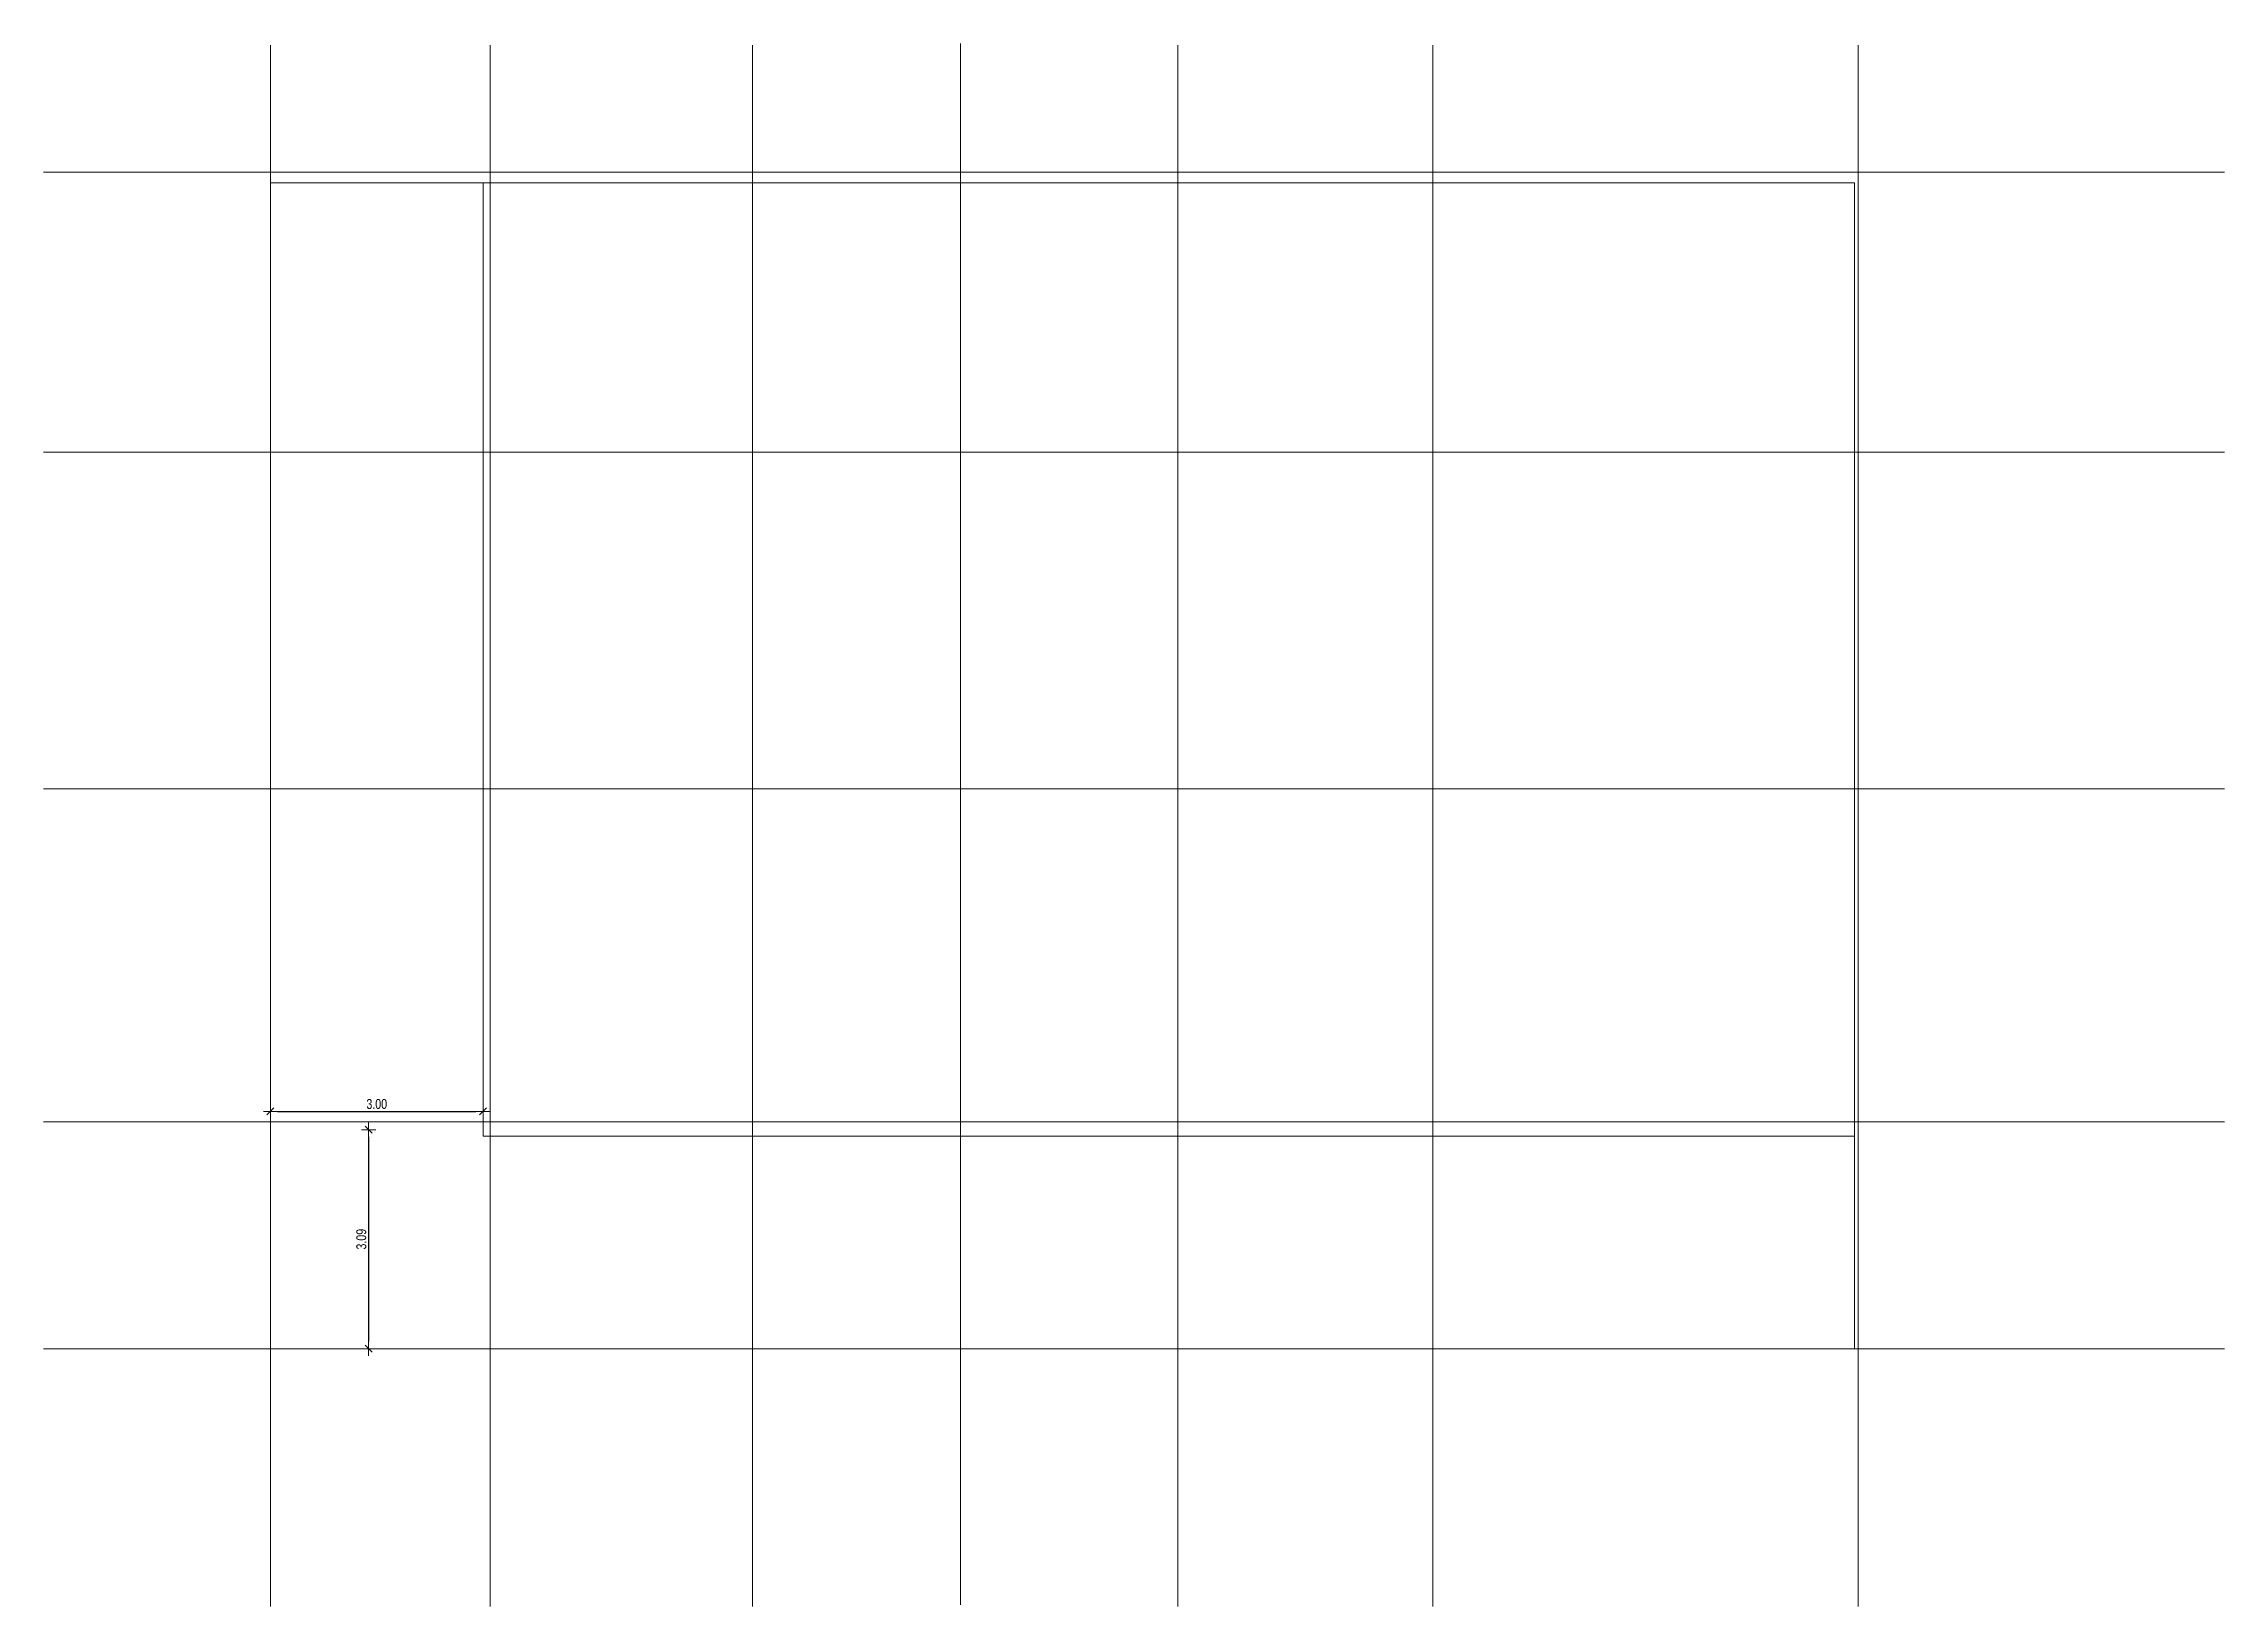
# Model space of a CAD drawing. Header units: metres. Extents: x 20 to 4091, y 56 to 749.
# Drawn here: x 3916.52 to 3947.29, y 727.26 to 749.31 of the extents above; entities that cross this region are included whole.
import ezdxf

# ---------------------------------------------------------------- set-up
doc = ezdxf.new("R2010")
doc.units = ezdxf.units.M
doc.linetypes.add('CENTER', pattern=[50.8, 31.75, -6.35, 6.35, -6.35])
doc.layers.add('A-EJE', color=8, linetype='CENTER', lineweight=9)
doc.layers.add('A-EQUIP', color=8, linetype='Continuous', lineweight=13)
doc.styles.add('VA-01-12', font='stylu.ttf', dxfattribs={"width": 0.8, "height": 0.14})
doc.dimstyles.new('co-50-negro', dxfattribs={"dimtxt": 0.1, "dimasz": 0.1, "dimexe": 0.15, "dimexo": 0.001, "dimgap": 0.03, "dimtad": 1, "dimzin": 0, "dimdsep": 46, "dimtxsty": 'VA-01-12', "dimblk": 'cota1', "dimcen": 0.01, "dimse1": 1, "dimse2": 1, "dimclrd": 1, "dimclre": 2, "dimclrt": 2, "dimadec": 0, "dimazin": 0, "dimtfac": 1, "dimtix": 1, "dimtmove": 2, "dimatfit": 3, "dimldrblk": 'cc', "dimfxl": 1, "dimtolj": 1, "dimtzin": 0, "dimarcsym": 0})

# ---------------------------------------------------------------- blocks, each defined once
blk = doc.blocks.new('cota1')
for p, q in [((1, 0), (-1, 0)), ((-0.5, -0.5), (0.5, 0.5)), ((0, -1), (0, 1))]:
    blk.add_line(p, q)
blk = doc.blocks.new('*D16')
at = {"layer": 'A-EJE', "color": 1, "lineweight": -2, "transparency": 16777216}
blk.add_line((3921.109, 733.882), (3921.109, 730.992), dxfattribs=at)
at = {"layer": 'Defpoints', "color": 0, "transparency": 16777216}
for p in [(3922.724, 733.982), (3921.109, 730.892), (3922.724, 730.892)]:
    blk.add_point(p, dxfattribs=at)
at = {"layer": 'A-EJE', "color": 1, "lineweight": -2, "transparency": 16777216, "xscale": 0.1, "yscale": 0.1, "zscale": 0.1}
for p, rotation in [((3921.109, 733.982), 90), ((3921.109, 730.892), 270)]:
    blk.add_blockref('cota1', p, dxfattribs=dict(at, rotation=rotation))
at = {"layer": 'A-EJE', "color": 2, "transparency": 16777216, "insert": (3921.006, 732.437), "char_height": 0.14, "attachment_point": 5, "rotation": 90, "style": 'VA-01-12'}
blk.add_mtext('\\A1;3.09', dxfattribs=at)
blk = doc.blocks.new('cc')
for p, q in [((1, 0), (-1, 0)), ((-0.5, -0.5), (0.5, 0.5)), ((0, -1), (0, 1))]:
    blk.add_line(p, q)
blk = doc.blocks.new('*D17')
at = {"layer": 'A-EJE', "color": 1, "lineweight": -2, "transparency": 16777216}
blk.add_line((3919.824, 734.241), (3922.624, 734.241), dxfattribs=at)
at = {"layer": 'Defpoints', "color": 0, "transparency": 16777216}
for p in [(3922.724, 734.241), (3919.724, 733.892), (3922.724, 733.892)]:
    blk.add_point(p, dxfattribs=at)
at = {"layer": 'A-EJE', "color": 1, "lineweight": -2, "transparency": 16777216, "xscale": 0.1, "yscale": 0.1, "zscale": 0.1, "rotation": 180}
blk.add_blockref('cota1', (3919.724, 734.241), dxfattribs=at)
at = {"layer": 'A-EJE', "color": 1, "lineweight": -2, "transparency": 16777216, "xscale": 0.1, "yscale": 0.1, "zscale": 0.1}
blk.add_blockref('cota1', (3922.724, 734.241), dxfattribs=at)
at = {"layer": 'A-EJE', "color": 2, "transparency": 16777216, "insert": (3921.224, 734.344), "char_height": 0.14, "attachment_point": 5, "style": 'VA-01-12'}
blk.add_mtext('\\A1;3.00', dxfattribs=at)
blk = doc.blocks.new('ejes')
at = {"layer": 'A-EJE'}
for p, q in [((3919.724, 749.286), (3919.724, 727.256)), ((3922.824, 749.286), (3922.824, 727.256)), ((3926.524, 749.286), (3926.524, 727.256)), ((3929.459, 749.306), (3929.459, 727.276)), ((3932.524, 749.286), (3932.524, 727.256)), ((3936.124, 749.286), (3936.124, 727.256)), ((3942.124, 749.286), (3942.124, 727.256)), ((3947.291, 747.492), (3916.524, 747.492)), ((3947.291, 743.542), (3916.524, 743.542)), ((3947.291, 738.792), (3916.524, 738.792)), ((3947.291, 734.092), (3916.524, 734.092)), ((3947.291, 730.892), (3916.524, 730.892))]:
    blk.add_line(p, q, dxfattribs=at)

msp = doc.modelspace()

# ---------------------------------------------------------------- linework, layer by layer
at = {"layer": 'A-EJE'}
for p, q in [((3942.074, 747.342), (3919.724, 747.342)), ((3922.724, 747.342), (3922.724, 733.892)), ((3942.074, 747.342), (3942.074, 730.892)), ((3922.724, 733.892), (3942.074, 733.892))]:
    msp.add_line(p, q, dxfattribs=at)

# ---------------------------------------------------------------- block references
at = {"layer": 'A-EQUIP'}
msp.add_blockref('ejes', (0, 0), dxfattribs=at)

# ---------------------------------------------------------------- dimensions: what is measured, and where the dimension line sits
at = {"layer": 'A-EJE'}
dim = msp.add_linear_dim(base=(3922.724, 734.241), p1=(3919.724, 733.892), p2=(3922.724, 733.892), dimstyle='co-50-negro', dxfattribs=at)
dim.commit()
dim.dimension.update_dxf_attribs({"geometry": '*D17', "text_midpoint": (3921.224, 734.344)})
dim = msp.add_linear_dim(base=(3921.109, 730.892), p1=(3922.724, 733.982), p2=(3922.724, 730.892), angle=90, dimstyle='co-50-negro', dxfattribs=at)
dim.commit()
dim.dimension.update_dxf_attribs({"geometry": '*D16', "text_midpoint": (3921.006, 732.437)})

doc.saveas('drawing.dxf')
